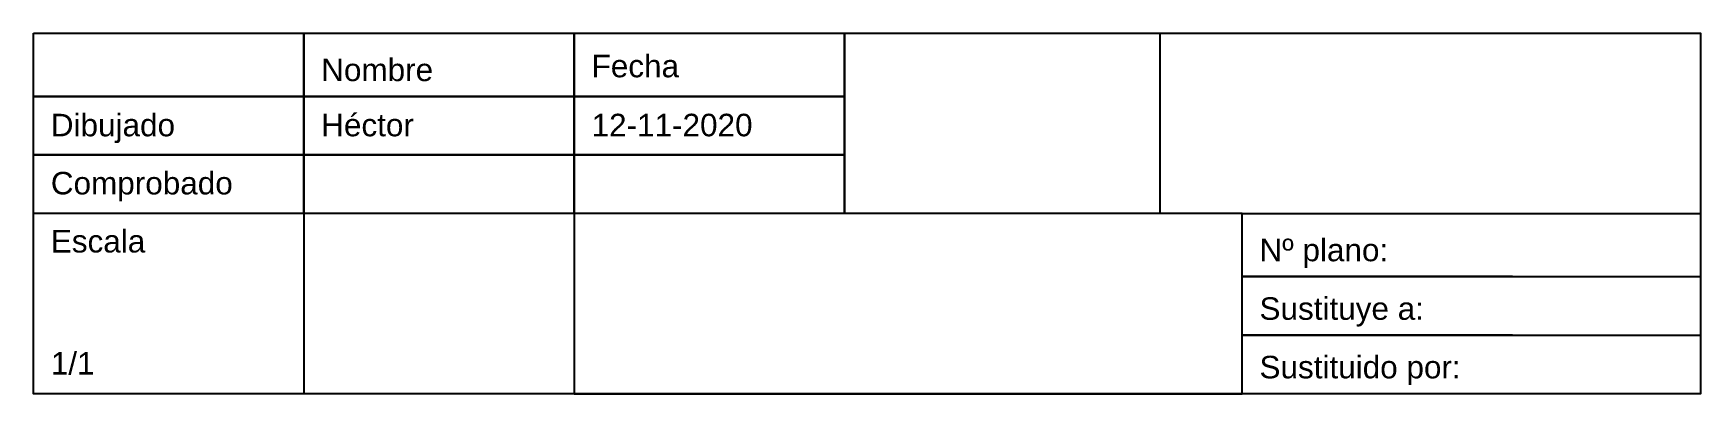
# Model space of a CAD drawing. Header units: millimetres. Extents: x -185 to 1222, y 0 to 3290.
# Drawn here: x -185 to 0, y 0 to 40 of the extents above; entities outside this region: 1.
import ezdxf

# ---------------------------------------------------------------- set-up
doc = ezdxf.new("R2010")
doc.units = ezdxf.units.MM
doc.styles.get("Standard").update_dxf_attribs({"font": 'arial.ttf'})

msp = doc.modelspace()

# ---------------------------------------------------------------- linework, layer by layer
for p, q in [((1079.89, 3144.07), (1221.89, 3289.8)), ((-155, 20), (-155, 0)), ((-125, 20), (-125, 0)), ((-50.89, 20), (0, 20)), ((-50.89, 13), (-50.89, 20)), ((-20.89, 13), (-50.89, 13)), ((-50.89, 13), (0, 13)), ((-50.89, 6.5), (-50.89, 13)), ((-20.89, 6.5), (-50.89, 6.5)), ((-50.89, 6.5), (0, 6.5)), ((-50.89, 0), (-50.89, 6.5)), ((-20.89, 0), (-50.89, 0))]:
    msp.add_line(p, q)
for points in [[(-185, 40), (0, 40), (0, 0), (-185, 0)], [(-185, 40), (-155, 40), (-155, 33), (-185, 33)], [(-155, 40), (-125, 40), (-125, 33), (-155, 33)], [(-125, 40), (-95, 40), (-95, 33), (-125, 33)], [(-95, 40), (-60, 40), (-60, 20), (-95, 20)], [(-185, 33), (-155, 33), (-155, 26.5), (-185, 26.5)], [(-155, 33), (-125, 33), (-125, 26.5), (-155, 26.5)], [(-125, 33), (-95, 33), (-95, 26.5), (-125, 26.5)], [(-185, 26.5), (-155, 26.5), (-155, 20), (-185, 20)], [(-155, 26.5), (-125, 26.5), (-125, 20), (-155, 20)], [(-125, 26.5), (-95, 26.5), (-95, 20), (-125, 20)], [(-50.89, 20), (-125, 20), (-125, 0), (-50.89, 0)]]:
    msp.add_lwpolyline(points, close=True)

# ---------------------------------------------------------------- texts
for s, p in [('Nombre', (-153.06, 34.7)), ('Fecha', (-123.06, 35.12)), ('Dibujado', (-183.06, 28.57)), ('Héctor', (-153.06, 28.57)), ('12-11-2020', (-123.06, 28.57)), ('Comprobado', (-183.06, 22.12)), ('Escala', (-183.06, 15.67)), ('Nº plano:', (-48.95, 14.7)), ('Sustituye a:', (-48.95, 8.2)), ('1/1', (-183.06, 2.12)), ('Sustituido por:', (-48.95, 1.7))]:
    msp.add_text(s, height=2.5).set_placement(p)

doc.saveas('drawing.dxf')
